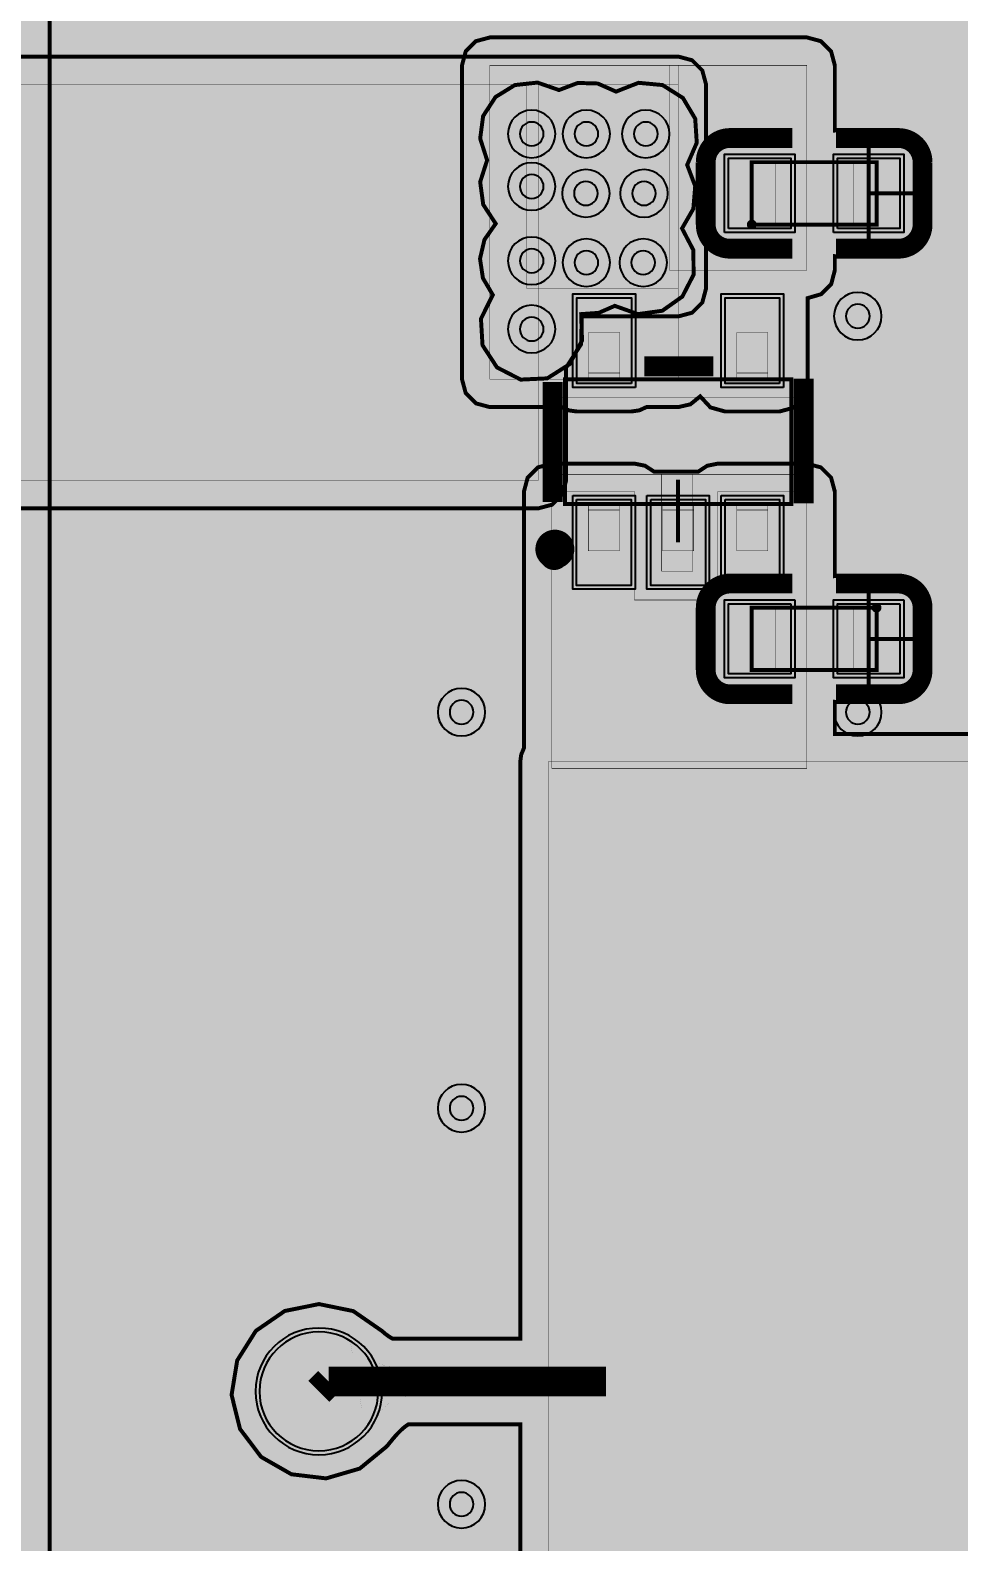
# Model space of a CAD drawing. Header units: millimetres. Extents: x 0 to 100, y -100 to 0.
# Drawn here: x 76.06 to 87.96, y -46.51 to -27.12 of the extents above; entities that cross this region are included whole.
import ezdxf

# ---------------------------------------------------------------- set-up
doc = ezdxf.new("R2010")
doc.units = ezdxf.units.MM
doc.header["$MEASUREMENT"] = 0
for name, color, linetype, true_color in [('Bottom-Layer', 7, 'Continuous', 0x0000ff), ('Component-Marking-Layer', 7, 'Continuous', 0x66ffcc), ('Component-Shape-Layer', 7, 'Continuous', 0x00cccc), ('Document-Layer', 7, 'Continuous', 0xffffff), ('Hole-Layer', 7, 'Continuous', 0x222222), ('Inner1', 7, 'Continuous', 0x999966), ('Inner2', 7, 'Continuous', 0x008000), ('Multi-Layer', 7, 'Continuous', 0xc0c0c0), ('Pin-Floating-Layer', 7, 'Continuous', 0xff99ff), ('Pin-Soldering-Layer', 7, 'Continuous', 0xcc9999), ('Top-Layer', 7, 'Continuous', 0xff0000), ('Top-Paste-Mask-Layer', 7, 'Continuous', 0x808080), ('Top-Silkscreen-Layer', 7, 'Continuous', 0xffcc00), ('Top-Solder-Mask-Layer', 7, 'Continuous', 0x800080)]:
    doc.layers.add(name, color=color, linetype=linetype, true_color=true_color)

msp = doc.modelspace()

# ---------------------------------------------------------------- hatches: boundary and pattern name
at = {"layer": 'Bottom-Layer'}
for points in [[(99.642, -0.358), (99.642, -99.642), (0.358, -99.642), (0.358, -0.358)], [(81.822, -30.048), (81.859, -30.297), (81.986, -30.513), (81.834, -30.818), (81.854, -31.158), (82.04, -31.443), (82.344, -31.599), (82.684, -31.583), (82.971, -31.401), (83.13, -31.099), (83.119, -30.759), (83.344, -30.743), (83.55, -30.653), (83.847, -30.759), (84.159, -30.716), (84.416, -30.534), (84.56, -30.254), (84.558, -29.939), (84.412, -29.66), (84.557, -29.408), (84.581, -29.118), (84.478, -28.845), (84.601, -28.561), (84.581, -28.252), (84.423, -27.986), (84.162, -27.821), (83.854, -27.792), (83.566, -27.905), (83.331, -27.801), (83.075, -27.794), (82.835, -27.885), (82.559, -27.789), (82.269, -27.821), (82.021, -27.974), (81.862, -28.218), (81.824, -28.507), (81.913, -28.785), (81.824, -29.064), (81.863, -29.354), (82.023, -29.599), (81.879, -29.804)]]:
    msp.add_hatch(color=256, dxfattribs=at).paths.add_polyline_path(points)
at = {"layer": 'Component-Marking-Layer'}
for points in [[(85.246, -29.61, 1), (85.366, -29.61, 1)], [(85.246, -29.61, 1), (85.366, -29.61, 1)], [(82.852, -33.794, 1), (82.972, -33.794, 1)], [(82.852, -33.794, 1), (82.972, -33.794, 1)], [(86.846, -34.525, 1), (86.966, -34.525, 1)], [(86.846, -34.525, 1), (86.966, -34.525, 1)]]:
    msp.add_hatch(color=256, dxfattribs=at).paths.add_polyline_path(points)
at = {"layer": 'Inner1'}
for points in [[(99.642, -0.358), (99.642, -99.642), (0.358, -99.642), (0.358, -0.358)], [(81.822, -30.048), (81.859, -30.297), (81.986, -30.513), (81.834, -30.818), (81.854, -31.158), (82.04, -31.443), (82.344, -31.599), (82.684, -31.583), (82.971, -31.401), (83.13, -31.099), (83.119, -30.759), (83.344, -30.743), (83.55, -30.653), (83.847, -30.759), (84.159, -30.716), (84.416, -30.534), (84.56, -30.254), (84.558, -29.939), (84.412, -29.66), (84.557, -29.408), (84.581, -29.118), (84.478, -28.845), (84.601, -28.561), (84.581, -28.252), (84.423, -27.986), (84.162, -27.821), (83.854, -27.792), (83.566, -27.905), (83.331, -27.801), (83.075, -27.794), (82.835, -27.885), (82.559, -27.789), (82.269, -27.821), (82.021, -27.974), (81.862, -28.218), (81.824, -28.507), (81.913, -28.785), (81.824, -29.064), (81.863, -29.354), (82.023, -29.599), (81.879, -29.804)]]:
    msp.add_hatch(color=256, dxfattribs=at).paths.add_polyline_path(points)
at = {"layer": 'Inner2'}
for points in [[(99.642, -0.358), (99.642, -99.642), (0.358, -99.642), (0.358, -0.358)], [(43.725, -54.887), (41.227, -54.887), (41.048, -54.935), (40.917, -55.066), (40.869, -55.245), (40.869, -58.547), (40.917, -58.726), (41.048, -58.857), (41.227, -58.905), (47.743, -58.905), (47.937, -59.099), (47.937, -65.579), (47.929, -65.594), (47.913, -65.616), (47.778, -65.882), (47.774, -66.18), (47.9, -66.449), (48.132, -66.636), (48.422, -66.703), (48.713, -66.636), (48.944, -66.449), (49.071, -66.18), (49.066, -65.882), (48.932, -65.616), (48.916, -65.594), (48.907, -65.579), (48.907, -58.905), (58.039, -58.905), (58.218, -58.857), (58.349, -58.726), (58.397, -58.547), (58.397, -55.245), (58.349, -55.066), (58.218, -54.935), (58.039, -54.887), (45.097, -54.887), (42.776, -52.566), (42.776, -45.192), (55.86, -45.192), (55.86, -45.759), (55.908, -45.938), (56.039, -46.069), (56.218, -46.117), (70.485, -46.117), (70.664, -46.069), (70.795, -45.938), (70.843, -45.759), (70.843, -40.259), (70.843, -33.251), (82.568, -33.251), (82.747, -33.203), (82.878, -33.072), (82.926, -32.893), (82.926, -31.445), (83.118, -31.145), (83.127, -30.789), (84.362, -30.789), (84.541, -30.741), (84.672, -30.61), (84.72, -30.431), (84.72, -27.813), (84.672, -27.634), (84.541, -27.503), (84.362, -27.455), (64.516, -27.455), (64.337, -27.503), (64.206, -27.634), (64.158, -27.813), (64.158, -30.163), (64.117, -30.254), (64.103, -30.353), (64.103, -31.149), (63.839, -30.761), (63.446, -30.504), (62.985, -30.415), (62.525, -30.509), (62.135, -30.771), (61.875, -31.162), (61.784, -31.623), (61.875, -32.084), (62.135, -32.475), (62.525, -32.737), (62.985, -32.831), (63.446, -32.743), (63.839, -32.485), (64.103, -32.097), (64.103, -39.901), (56.218, -39.901), (56.039, -39.949), (55.908, -40.08), (55.86, -40.259), (55.86, -41.417), (45.189, -41.417), (45.189, -33.655), (45.141, -33.476), (45.01, -33.345), (44.831, -33.297), (40.016, -33.297), (40.056, -33.206), (40.07, -33.108), (40.07, -31.408), (40.022, -31.229), (39.891, -31.098), (39.712, -31.05), (38.012, -31.05), (37.833, -31.098), (37.702, -31.229), (37.654, -31.408), (37.654, -33.108), (37.668, -33.206), (37.708, -33.297), (37.697, -33.297), (37.518, -33.345), (37.387, -33.476), (37.339, -33.655), (37.339, -34.145), (37.037, -33.824), (36.639, -33.632), (36.199, -33.596), (35.776, -33.72), (35.425, -33.988), (35.194, -34.364), (35.114, -34.798), (35.194, -35.232), (35.425, -35.608), (35.776, -35.876), (36.199, -36), (36.639, -35.964), (37.037, -35.772), (37.339, -35.451), (37.339, -43.619), (37.387, -43.798), (37.518, -43.929), (37.697, -43.977), (40.902, -43.977), (40.902, -44.834), (40.95, -45.013), (41.081, -45.144), (41.26, -45.192), (41.806, -45.192), (41.806, -52.767), (41.843, -52.953), (41.948, -53.11)], [(64.516, -32.893), (64.516, -27.813), (82.568, -27.813), (82.568, -32.893)], [(82.423, -30.431), (82.423, -27.813), (84.362, -27.813), (84.362, -30.431)]]:
    msp.add_hatch(color=256, dxfattribs=at).paths.add_polyline_path(points)
at = {"layer": 'Pin-Floating-Layer'}
for points in [[(83.213, -31.509), (83.613, -31.509), (83.613, -31.604), (83.213, -31.604)], [(83.213, -31.509), (83.613, -31.509), (83.613, -31.604), (83.213, -31.604)], [(85.113, -31.509), (85.513, -31.509), (85.513, -31.604), (85.113, -31.604)], [(85.113, -31.509), (85.513, -31.509), (85.513, -31.604), (85.113, -31.604)], [(83.211, -33.184), (83.611, -33.184), (83.611, -33.279), (83.211, -33.279)], [(83.211, -33.184), (83.611, -33.184), (83.611, -33.279), (83.211, -33.279)], [(84.161, -33.184), (84.561, -33.184), (84.561, -33.279), (84.161, -33.279)], [(84.161, -33.184), (84.561, -33.184), (84.561, -33.279), (84.161, -33.279)], [(85.113, -33.184), (85.513, -33.184), (85.513, -33.279), (85.113, -33.279)], [(85.113, -33.184), (85.513, -33.184), (85.513, -33.279), (85.113, -33.279)]]:
    msp.add_hatch(color=256, dxfattribs=at).paths.add_polyline_path(points)
at = {"layer": 'Pin-Soldering-Layer'}
for points in [[(85.306, -29.61), (85.306, -28.81), (85.606, -28.81), (85.606, -29.61)], [(85.306, -29.61), (85.306, -28.81), (85.606, -28.81), (85.606, -29.61)], [(86.906, -29.61), (86.606, -29.61), (86.606, -28.81), (86.906, -28.81)], [(86.906, -29.61), (86.606, -29.61), (86.606, -28.81), (86.906, -28.81)], [(83.213, -30.994), (83.613, -30.994), (83.613, -31.519), (83.213, -31.519)], [(83.213, -30.994), (83.613, -30.994), (83.613, -31.519), (83.213, -31.519)], [(85.113, -30.994), (85.513, -30.994), (85.513, -31.519), (85.113, -31.519)], [(85.113, -30.994), (85.513, -30.994), (85.513, -31.519), (85.113, -31.519)], [(83.211, -33.269), (83.611, -33.269), (83.611, -33.794), (83.211, -33.794)], [(83.211, -33.269), (83.611, -33.269), (83.611, -33.794), (83.211, -33.794)], [(84.161, -33.269), (84.561, -33.269), (84.561, -33.794), (84.161, -33.794)], [(84.161, -33.269), (84.561, -33.269), (84.561, -33.794), (84.161, -33.794)], [(85.113, -33.269), (85.513, -33.269), (85.513, -33.794), (85.113, -33.794)], [(85.113, -33.269), (85.513, -33.269), (85.513, -33.794), (85.113, -33.794)], [(85.306, -34.525), (85.606, -34.525), (85.606, -35.325), (85.306, -35.325)], [(85.306, -34.525), (85.606, -34.525), (85.606, -35.325), (85.306, -35.325)], [(86.906, -34.525), (86.906, -35.325), (86.606, -35.325), (86.606, -34.525)], [(86.906, -34.525), (86.906, -35.325), (86.606, -35.325), (86.606, -34.525)]]:
    msp.add_hatch(color=256, dxfattribs=at).paths.add_polyline_path(points)
at = {"layer": 'Top-Layer'}
for points in [[(99.642, -0.358), (99.642, -99.642), (0.358, -99.642), (0.358, -0.358)], [(86.371, -27.568), (86.323, -27.389), (86.192, -27.258), (86.013, -27.21), (81.949, -27.21), (81.77, -27.258), (81.639, -27.389), (81.591, -27.568), (81.591, -31.594), (81.639, -31.773), (81.77, -31.904), (81.949, -31.952), (82.871, -31.952), (82.963, -31.994), (83.063, -32.008), (83.763, -32.008), (83.863, -31.994), (83.955, -31.952), (84.362, -31.952), (84.519, -31.916), (84.645, -31.814), (84.777, -31.956), (84.963, -32.008), (85.663, -32.008), (85.842, -31.96), (85.973, -31.829), (86.021, -31.65), (86.021, -30.554), (86.197, -30.503), (86.325, -30.373), (86.371, -30.196), (86.371, -30.016), (86.389, -30.018), (86.406, -30.018), (87.206, -30.018), (87.385, -29.97), (87.516, -29.839), (87.564, -29.66), (87.564, -28.76), (87.516, -28.581), (87.385, -28.45), (87.206, -28.402), (86.406, -28.402), (86.389, -28.402), (86.371, -28.404)], [(84.362, -27.568), (84.362, -31.594), (81.949, -31.594), (81.949, -27.568)], [(86.013, -27.568), (86.013, -30.196), (84.251, -30.196), (84.251, -27.568)], [(85.006, -29.66), (85.006, -28.76), (85.806, -28.76), (85.806, -29.66)], [(86.406, -29.66), (86.406, -28.76), (87.206, -28.76), (87.206, -29.66)], [(83.763, -31.65), (83.063, -31.65), (83.063, -30.55), (83.763, -30.55)], [(85.663, -31.65), (84.963, -31.65), (84.963, -30.55), (85.663, -30.55)], [(85.961, -31.824), (85.961, -32.814), (82.743, -32.814), (82.743, -31.824)], [(84.551, -32.814), (84.551, -34.056), (84.151, -34.056), (84.151, -32.814)], [(82.743, -33.035), (83.803, -33.035), (83.803, -34.426), (84.87, -34.426), (84.87, -33.035), (86.013, -33.035), (86.013, -36.585), (82.743, -36.585)], [(83.061, -33.138), (83.761, -33.138), (83.761, -34.238), (83.061, -34.238)], [(84.011, -33.138), (84.711, -33.138), (84.711, -34.238), (84.011, -34.238)], [(84.963, -33.138), (85.663, -33.138), (85.663, -34.238), (84.963, -34.238)], [(85.806, -34.475), (85.806, -35.375), (85.006, -35.375), (85.006, -34.475)], [(87.206, -34.475), (87.206, -35.375), (86.406, -35.375), (86.406, -34.475)], [(89.808, -36.502), (89.808, -47.17), (82.696, -47.17), (82.696, -36.502)], [(78.994, -44.577, 1), (80.518, -44.577, 1)]]:
    msp.add_hatch(color=256, dxfattribs=at).paths.add_polyline_path(points)
at = {"layer": 'Top-Paste-Mask-Layer'}
for points in [[(85.006, -29.66), (85.006, -28.76), (85.806, -28.76), (85.806, -29.66)], [(86.406, -29.66), (86.406, -28.76), (87.206, -28.76), (87.206, -29.66)], [(83.763, -31.65), (83.063, -31.65), (83.063, -30.55), (83.763, -30.55)], [(85.663, -31.65), (84.963, -31.65), (84.963, -30.55), (85.663, -30.55)], [(83.061, -33.138), (83.761, -33.138), (83.761, -34.238), (83.061, -34.238)], [(84.011, -33.138), (84.711, -33.138), (84.711, -34.238), (84.011, -34.238)], [(84.963, -33.138), (85.663, -33.138), (85.663, -34.238), (84.963, -34.238)], [(85.806, -34.475), (85.806, -35.375), (85.006, -35.375), (85.006, -34.475)], [(87.206, -34.475), (87.206, -35.375), (86.406, -35.375), (86.406, -34.475)], [(78.994, -44.577, 1), (80.518, -44.577, 1)]]:
    msp.add_hatch(color=256, dxfattribs=at).paths.add_polyline_path(points)
at = {"layer": 'Top-Solder-Mask-Layer'}
for points in [[(84.955, -29.711), (84.955, -28.709), (85.857, -28.709), (85.857, -29.711)], [(86.355, -29.711), (86.355, -28.709), (87.257, -28.709), (87.257, -29.711)], [(83.814, -31.701), (83.012, -31.701), (83.012, -30.499), (83.814, -30.499)], [(85.714, -31.701), (84.912, -31.701), (84.912, -30.499), (85.714, -30.499)], [(83.01, -33.087), (83.812, -33.087), (83.812, -34.289), (83.01, -34.289)], [(83.96, -33.087), (84.762, -33.087), (84.762, -34.289), (83.96, -34.289)], [(84.912, -33.087), (85.714, -33.087), (85.714, -34.289), (84.912, -34.289)], [(85.857, -34.424), (85.857, -35.426), (84.955, -35.426), (84.955, -34.424)], [(87.257, -34.424), (87.257, -35.426), (86.355, -35.426), (86.355, -34.424)], [(78.943, -44.577, 1), (80.569, -44.577, 1)]]:
    msp.add_hatch(color=256, dxfattribs=at).paths.add_polyline_path(points)

# ---------------------------------------------------------------- linework, layer by layer
at = {"layer": 'Bottom-Layer', "const_width": 0.0508}
msp.add_lwpolyline([(81.822, -30.048), (81.859, -30.297), (81.986, -30.513), (81.834, -30.818), (81.854, -31.158), (82.04, -31.443), (82.344, -31.599), (82.684, -31.583), (82.971, -31.401), (83.13, -31.099), (83.119, -30.759), (83.344, -30.743), (83.55, -30.653), (83.847, -30.759), (84.159, -30.716), (84.416, -30.534), (84.56, -30.254), (84.558, -29.939), (84.412, -29.66), (84.557, -29.408), (84.581, -29.118), (84.478, -28.845), (84.601, -28.561), (84.581, -28.252), (84.423, -27.986), (84.162, -27.821), (83.854, -27.792), (83.566, -27.905), (83.331, -27.801), (83.075, -27.794), (82.835, -27.885), (82.559, -27.789), (82.269, -27.821), (82.021, -27.974), (81.862, -28.218), (81.824, -28.507), (81.913, -28.785), (81.824, -29.064), (81.863, -29.354), (82.023, -29.599), (81.879, -29.804)], close=True, dxfattribs=at)
at = {"layer": 'Component-Marking-Layer', "const_width": 0.00508}
for points in [[(85.246, -29.61, 1), (85.366, -29.61, 1)], [(85.246, -29.61, 1), (85.366, -29.61, 1)], [(82.852, -33.794, 1), (82.972, -33.794, 1)], [(82.852, -33.794, 1), (82.972, -33.794, 1)], [(86.846, -34.525, 1), (86.966, -34.525, 1)], [(86.846, -34.525, 1), (86.966, -34.525, 1)]]:
    msp.add_lwpolyline(points, format="xyb", close=True, dxfattribs=at)
at = {"layer": 'Component-Shape-Layer', "const_width": 0.0508}
for points in [[(85.306, -29.61), (85.306, -28.81), (86.906, -28.81), (86.906, -29.61)], [(85.306, -29.61), (85.306, -28.81), (86.906, -28.81), (86.906, -29.61)], [(82.912, -33.194), (82.912, -31.594), (85.812, -31.594), (85.812, -33.194)], [(82.912, -33.194), (82.912, -31.594), (85.812, -31.594), (85.812, -33.194)], [(86.906, -34.525), (86.906, -35.325), (85.306, -35.325), (85.306, -34.525)], [(86.906, -34.525), (86.906, -35.325), (85.306, -35.325), (85.306, -34.525)]]:
    msp.add_lwpolyline(points, close=True, dxfattribs=at)
at = {"layer": 'Document-Layer', "const_width": 0.25}
msp.add_lwpolyline([(82.657, -33.774, 1), (82.907, -33.774, 1)], format="xyb", close=True, dxfattribs=at)
msp.add_lwpolyline([(82.657, -33.774, 1), (82.907, -33.774, 1)], format="xyb", close=True, dxfattribs=at)
at = {"layer": 'Hole-Layer'}
for points in [[(82.332, -28.448, 1), (82.637, -28.448, 1)], [(83.033, -28.448, 1), (83.338, -28.448, 1)], [(83.795, -28.448, 1), (84.1, -28.448, 1)], [(82.332, -29.122, 1), (82.637, -29.122, 1)], [(83.027, -29.21, 1), (83.332, -29.21, 1)], [(83.772, -29.21, 1), (84.077, -29.21, 1)], [(82.332, -30.075, 1), (82.637, -30.075, 1)], [(83.033, -30.099, 1), (83.338, -30.099, 1)], [(83.762, -30.099, 1), (84.067, -30.099, 1)], [(86.513, -30.785, 1), (86.818, -30.785, 1)], [(82.332, -30.951, 1), (82.637, -30.951, 1)], [(81.433, -35.865, 1), (81.738, -35.865, 1)], [(86.513, -35.865, 1), (86.818, -35.865, 1)], [(81.433, -40.945, 1), (81.738, -40.945, 1)], [(81.433, -46.025, 1), (81.738, -46.025, 1)]]:
    msp.add_lwpolyline(points, format="xyb", close=True, dxfattribs=at)
at = {"layer": 'Inner1', "const_width": 0.0508}
msp.add_lwpolyline([(81.822, -30.048), (81.859, -30.297), (81.986, -30.513), (81.834, -30.818), (81.854, -31.158), (82.04, -31.443), (82.344, -31.599), (82.684, -31.583), (82.971, -31.401), (83.13, -31.099), (83.119, -30.759), (83.344, -30.743), (83.55, -30.653), (83.847, -30.759), (84.159, -30.716), (84.416, -30.534), (84.56, -30.254), (84.558, -29.939), (84.412, -29.66), (84.557, -29.408), (84.581, -29.118), (84.478, -28.845), (84.601, -28.561), (84.581, -28.252), (84.423, -27.986), (84.162, -27.821), (83.854, -27.792), (83.566, -27.905), (83.331, -27.801), (83.075, -27.794), (82.835, -27.885), (82.559, -27.789), (82.269, -27.821), (82.021, -27.974), (81.862, -28.218), (81.824, -28.507), (81.913, -28.785), (81.824, -29.064), (81.863, -29.354), (82.023, -29.599), (81.879, -29.804)], close=True, dxfattribs=at)
at = {"layer": 'Inner2', "const_width": 0.0508}
msp.add_lwpolyline([(56.218, -46.117), (70.485, -46.117), (70.664, -46.069), (70.795, -45.938), (70.843, -45.759), (70.843, -40.259), (70.843, -33.251), (82.568, -33.251), (82.747, -33.203), (82.878, -33.072), (82.926, -32.893), (82.926, -31.445), (83.118, -31.145), (83.127, -30.789), (84.362, -30.789), (84.541, -30.741), (84.672, -30.61), (84.72, -30.431), (84.72, -27.813), (84.672, -27.634), (84.541, -27.503), (84.362, -27.455), (64.516, -27.455)], dxfattribs=at)
at = {"layer": 'Inner2', "const_width": 0.00508}
for points in [[(64.516, -32.893), (64.516, -27.813), (82.568, -27.813), (82.568, -32.893)], [(82.423, -30.431), (82.423, -27.813), (84.362, -27.813), (84.362, -30.431)]]:
    msp.add_lwpolyline(points, close=True, dxfattribs=at)
at = {"layer": 'Multi-Layer'}
for points in [[(82.179, -28.448, 1), (82.789, -28.448), (82.789, -28.448, 1), (82.179, -28.448)], [(82.88, -28.448, 1), (83.49, -28.448), (83.49, -28.448, 1), (82.88, -28.448)], [(83.642, -28.448, 1), (84.252, -28.448), (84.252, -28.448, 1), (83.642, -28.448)], [(82.179, -29.122, 1), (82.789, -29.122), (82.789, -29.122, 1), (82.179, -29.122)], [(82.875, -29.21, 1), (83.485, -29.21), (83.485, -29.21, 1), (82.875, -29.21)], [(83.619, -29.21, 1), (84.23, -29.21), (84.23, -29.21, 1), (83.619, -29.21)], [(82.179, -30.075, 1), (82.789, -30.075), (82.789, -30.075, 1), (82.179, -30.075)], [(82.88, -30.099, 1), (83.49, -30.099), (83.49, -30.099, 1), (82.88, -30.099)], [(83.61, -30.099, 1), (84.22, -30.099), (84.22, -30.099, 1), (83.61, -30.099)], [(86.36, -30.785, 1), (86.97, -30.785), (86.97, -30.785, 1), (86.36, -30.785)], [(82.179, -30.951, 1), (82.789, -30.951), (82.789, -30.951, 1), (82.179, -30.951)], [(81.28, -35.865, 1), (81.89, -35.865), (81.89, -35.865, 1), (81.28, -35.865)], [(86.36, -35.865, 1), (86.97, -35.865), (86.97, -35.865, 1), (86.36, -35.865)], [(81.28, -40.945, 1), (81.89, -40.945), (81.89, -40.945, 1), (81.28, -40.945)], [(81.28, -46.025, 1), (81.89, -46.025), (81.89, -46.025, 1), (81.28, -46.025)]]:
    msp.add_lwpolyline(points, format="xyb", dxfattribs=at)
at = {"layer": 'Pin-Floating-Layer', "const_width": 0.00508}
for points in [[(83.213, -31.509), (83.613, -31.509), (83.613, -31.604), (83.213, -31.604)], [(83.213, -31.509), (83.613, -31.509), (83.613, -31.604), (83.213, -31.604)], [(85.113, -31.509), (85.513, -31.509), (85.513, -31.604), (85.113, -31.604)], [(85.113, -31.509), (85.513, -31.509), (85.513, -31.604), (85.113, -31.604)], [(83.211, -33.184), (83.611, -33.184), (83.611, -33.279), (83.211, -33.279)], [(83.211, -33.184), (83.611, -33.184), (83.611, -33.279), (83.211, -33.279)], [(84.161, -33.184), (84.561, -33.184), (84.561, -33.279), (84.161, -33.279)], [(84.161, -33.184), (84.561, -33.184), (84.561, -33.279), (84.161, -33.279)], [(85.113, -33.184), (85.513, -33.184), (85.513, -33.279), (85.113, -33.279)], [(85.113, -33.184), (85.513, -33.184), (85.513, -33.279), (85.113, -33.279)]]:
    msp.add_lwpolyline(points, close=True, dxfattribs=at)
at = {"layer": 'Pin-Soldering-Layer', "const_width": 0.00508}
for points in [[(85.306, -29.61), (85.306, -28.81), (85.606, -28.81), (85.606, -29.61)], [(85.306, -29.61), (85.306, -28.81), (85.606, -28.81), (85.606, -29.61)], [(86.906, -29.61), (86.606, -29.61), (86.606, -28.81), (86.906, -28.81)], [(86.906, -29.61), (86.606, -29.61), (86.606, -28.81), (86.906, -28.81)], [(83.213, -30.994), (83.613, -30.994), (83.613, -31.519), (83.213, -31.519)], [(83.213, -30.994), (83.613, -30.994), (83.613, -31.519), (83.213, -31.519)], [(85.113, -30.994), (85.513, -30.994), (85.513, -31.519), (85.113, -31.519)], [(85.113, -30.994), (85.513, -30.994), (85.513, -31.519), (85.113, -31.519)], [(83.211, -33.269), (83.611, -33.269), (83.611, -33.794), (83.211, -33.794)], [(83.211, -33.269), (83.611, -33.269), (83.611, -33.794), (83.211, -33.794)], [(84.161, -33.269), (84.561, -33.269), (84.561, -33.794), (84.161, -33.794)], [(84.161, -33.269), (84.561, -33.269), (84.561, -33.794), (84.161, -33.794)], [(85.113, -33.269), (85.513, -33.269), (85.513, -33.794), (85.113, -33.794)], [(85.113, -33.269), (85.513, -33.269), (85.513, -33.794), (85.113, -33.794)], [(85.306, -34.525), (85.606, -34.525), (85.606, -35.325), (85.306, -35.325)], [(85.306, -34.525), (85.606, -34.525), (85.606, -35.325), (85.306, -35.325)], [(86.906, -34.525), (86.906, -35.325), (86.606, -35.325), (86.606, -34.525)], [(86.906, -34.525), (86.906, -35.325), (86.606, -35.325), (86.606, -34.525)]]:
    msp.add_lwpolyline(points, close=True, dxfattribs=at)
at = {"layer": 'Top-Layer'}
for points, const_width in [([(89.835, -47.902), (76.217, -47.902), (76.433, -47.622), (76.475, -47.27), (76.329, -46.947), (76.313, -46.925), (76.304, -46.91), (76.304, -21.911)], 0.0508), ([(86.806, -29.21), (86.806, -28.504)], 0.0508), ([(86.806, -29.21), (87.463, -29.21)], 0.0508), ([(86.806, -29.21), (86.806, -29.917)], 0.0508), ([(89.808, -36.144), (86.371, -36.144), (86.371, -35.732), (86.389, -35.733), (86.406, -35.733), (87.206, -35.733), (87.385, -35.685), (87.516, -35.554), (87.564, -35.375), (87.564, -34.475), (87.516, -34.296), (87.385, -34.165), (87.206, -34.117), (86.406, -34.117), (86.389, -34.117), (86.371, -34.119), (86.371, -33.035), (86.323, -32.856), (86.192, -32.725), (86.013, -32.677), (84.87, -32.677), (84.735, -32.704), (84.62, -32.78), (84.054, -32.78), (83.938, -32.704), (83.803, -32.677), (82.743, -32.677), (82.564, -32.725), (82.433, -32.856), (82.385, -33.035), (82.385, -36.325), (82.35, -36.41), (82.338, -36.502), (82.338, -43.901), (80.708, -43.901), (80.703, -43.901), (80.697, -43.899), (80.654, -43.873), (80.608, -43.839), (80.565, -43.802), (80.197, -43.547), (79.757, -43.457), (79.318, -43.546), (78.948, -43.801), (78.709, -44.18), (78.637, -44.623), (78.745, -45.059), (79.015, -45.417), (79.404, -45.64), (79.849, -45.693), (80.28, -45.567), (80.626, -45.283), (80.711, -45.179), (80.76, -45.123), (80.812, -45.071), (80.861, -45.029), (80.905, -44.999), (82.338, -44.999), (82.338, -47.17)], 0.0508), ([(84.361, -33.688), (84.361, -32.881)], 0.0508), ([(86.806, -34.925), (86.806, -34.219)], 0.0508), ([(86.806, -34.925), (87.463, -34.925)], 0.0508), ([(86.806, -34.925), (86.806, -35.632)], 0.0508), ([(79.883, -44.45), (79.756, -44.577)], 0.381), ([(83.439, -44.45), (79.883, -44.45)], 0.381)]:
    msp.add_lwpolyline(points, dxfattribs=dict(at, const_width=const_width))
for points, const_width in [([(86.371, -27.568), (86.323, -27.389), (86.192, -27.258), (86.013, -27.21), (81.949, -27.21), (81.77, -27.258), (81.639, -27.389), (81.591, -27.568), (81.591, -31.594), (81.639, -31.773), (81.77, -31.904), (81.949, -31.952), (82.871, -31.952), (82.963, -31.994), (83.063, -32.008), (83.763, -32.008), (83.863, -31.994), (83.955, -31.952), (84.362, -31.952), (84.519, -31.916), (84.645, -31.814), (84.777, -31.956), (84.963, -32.008), (85.663, -32.008), (85.842, -31.96), (85.973, -31.829), (86.021, -31.65), (86.021, -30.554), (86.197, -30.503), (86.325, -30.373), (86.371, -30.196), (86.371, -30.016), (86.389, -30.018), (86.406, -30.018), (87.206, -30.018), (87.385, -29.97), (87.516, -29.839), (87.564, -29.66), (87.564, -28.76), (87.516, -28.581), (87.385, -28.45), (87.206, -28.402), (86.406, -28.402), (86.389, -28.402), (86.371, -28.404)], 0.0508), ([(84.362, -27.568), (84.362, -31.594), (81.949, -31.594), (81.949, -27.568)], 0.00508), ([(86.013, -27.568), (86.013, -30.196), (84.251, -30.196), (84.251, -27.568)], 0.00508), ([(85.961, -31.824), (85.961, -32.814), (82.743, -32.814), (82.743, -31.824)], 0.00508), ([(84.551, -32.814), (84.551, -34.056), (84.151, -34.056), (84.151, -32.814)], 0.00508), ([(82.743, -33.035), (83.803, -33.035), (83.803, -34.426), (84.87, -34.426), (84.87, -33.035), (86.013, -33.035), (86.013, -36.585), (82.743, -36.585)], 0.00508), ([(89.808, -36.502), (89.808, -47.17), (82.696, -47.17), (82.696, -36.502)], 0.00508), ([(80.691, -44.26), (80.882, -44.641), (80.842, -44.644), (80.801, -44.654), (80.761, -44.67), (80.72, -44.691), (80.642, -44.744), (80.567, -44.809), (80.498, -44.879), (80.438, -44.947), (80.348, -45.057), (80.158, -43.93), (80.203, -43.963), (80.256, -44.009), (80.385, -44.119), (80.457, -44.173), (80.533, -44.217), (80.572, -44.235), (80.611, -44.248), (80.651, -44.257)], 0.000254)]:
    msp.add_lwpolyline(points, close=True, dxfattribs=dict(at, const_width=const_width))
for points in [[(85.006, -29.66), (85.006, -28.76), (85.806, -28.76), (85.806, -29.66)], [(86.406, -29.66), (86.406, -28.76), (87.206, -28.76), (87.206, -29.66)], [(83.763, -31.65), (83.063, -31.65), (83.063, -30.55), (83.763, -30.55)], [(85.663, -31.65), (84.963, -31.65), (84.963, -30.55), (85.663, -30.55)], [(83.061, -33.138), (83.761, -33.138), (83.761, -34.238), (83.061, -34.238)], [(84.011, -33.138), (84.711, -33.138), (84.711, -34.238), (84.011, -34.238)], [(84.963, -33.138), (85.663, -33.138), (85.663, -34.238), (84.963, -34.238)], [(85.806, -34.475), (85.806, -35.375), (85.006, -35.375), (85.006, -34.475)], [(87.206, -34.475), (87.206, -35.375), (86.406, -35.375), (86.406, -34.475)]]:
    msp.add_lwpolyline(points, close=True, dxfattribs=at)
msp.add_lwpolyline([(78.994, -44.577, 1), (80.518, -44.577, 1)], format="xyb", close=True, dxfattribs=at)
at = {"layer": 'Top-Paste-Mask-Layer'}
for points in [[(85.006, -29.66), (85.006, -28.76), (85.806, -28.76), (85.806, -29.66)], [(86.406, -29.66), (86.406, -28.76), (87.206, -28.76), (87.206, -29.66)], [(83.763, -31.65), (83.063, -31.65), (83.063, -30.55), (83.763, -30.55)], [(85.663, -31.65), (84.963, -31.65), (84.963, -30.55), (85.663, -30.55)], [(83.061, -33.138), (83.761, -33.138), (83.761, -34.238), (83.061, -34.238)], [(84.011, -33.138), (84.711, -33.138), (84.711, -34.238), (84.011, -34.238)], [(84.963, -33.138), (85.663, -33.138), (85.663, -34.238), (84.963, -34.238)], [(85.806, -34.475), (85.806, -35.375), (85.006, -35.375), (85.006, -34.475)], [(87.206, -34.475), (87.206, -35.375), (86.406, -35.375), (86.406, -34.475)]]:
    msp.add_lwpolyline(points, close=True, dxfattribs=at)
msp.add_lwpolyline([(78.994, -44.577, 1), (80.518, -44.577, 1)], format="xyb", close=True, dxfattribs=at)
at = {"layer": 'Top-Silkscreen-Layer', "const_width": 0.254}
for points in [[(84.716, -28.81, -0.414), (85.026, -28.5)], [(84.716, -28.81, -0.414), (85.026, -28.5)], [(87.186, -28.5, -0.414), (87.496, -28.81)], [(87.186, -28.5, -0.414), (87.496, -28.81)], [(85.026, -29.92, -0.414), (84.716, -29.61)], [(85.026, -29.92, -0.414), (84.716, -29.61)], [(87.496, -29.61, -0.414), (87.186, -29.92)], [(87.496, -29.61, -0.414), (87.186, -29.92)], [(84.716, -34.525, -0.414), (85.026, -34.215)], [(84.716, -34.525, -0.414), (85.026, -34.215)], [(87.186, -34.215, -0.414), (87.496, -34.525)], [(87.186, -34.215, -0.414), (87.496, -34.525)], [(85.026, -35.635, -0.414), (84.716, -35.325)], [(85.026, -35.635, -0.414), (84.716, -35.325)], [(87.496, -35.325, -0.414), (87.186, -35.635)], [(87.496, -35.325, -0.414), (87.186, -35.635)]]:
    msp.add_lwpolyline(points, format="xyb", dxfattribs=at)
for points in [[(85.826, -28.5), (85.026, -28.5)], [(85.826, -28.5), (85.026, -28.5)], [(86.386, -28.5), (87.186, -28.5)], [(86.386, -28.5), (87.186, -28.5)], [(84.716, -29.61), (84.716, -28.81)], [(84.716, -29.61), (84.716, -28.81)], [(87.496, -28.81), (87.496, -29.61)], [(87.496, -28.81), (87.496, -29.61)], [(85.826, -29.92), (85.026, -29.92)], [(85.826, -29.92), (85.026, -29.92)], [(86.386, -29.92), (87.186, -29.92)], [(86.386, -29.92), (87.186, -29.92)], [(83.929, -31.428), (84.813, -31.428)], [(83.929, -31.428), (84.813, -31.428)], [(82.753, -31.628), (82.753, -33.168)], [(82.753, -31.628), (82.753, -33.168)], [(85.971, -31.588), (85.971, -33.188)], [(85.971, -31.588), (85.971, -33.188)], [(85.826, -34.215), (85.026, -34.215)], [(85.826, -34.215), (85.026, -34.215)], [(86.386, -34.215), (87.186, -34.215)], [(86.386, -34.215), (87.186, -34.215)], [(84.716, -35.325), (84.716, -34.525)], [(84.716, -35.325), (84.716, -34.525)], [(87.496, -34.525), (87.496, -35.325)], [(87.496, -34.525), (87.496, -35.325)], [(85.826, -35.635), (85.026, -35.635)], [(85.826, -35.635), (85.026, -35.635)], [(86.386, -35.635), (87.186, -35.635)], [(86.386, -35.635), (87.186, -35.635)]]:
    msp.add_lwpolyline(points, dxfattribs=at)
msp.add_lwpolyline([(82.709, -33.85, 1), (82.837, -33.85, 1)], format="xyb", close=True, dxfattribs=at)
msp.add_lwpolyline([(82.709, -33.85, 1), (82.837, -33.85, 1)], format="xyb", close=True, dxfattribs=at)
at = {"layer": 'Top-Solder-Mask-Layer'}
for points in [[(84.955, -29.711), (84.955, -28.709), (85.857, -28.709), (85.857, -29.711)], [(86.355, -29.711), (86.355, -28.709), (87.257, -28.709), (87.257, -29.711)], [(83.814, -31.701), (83.012, -31.701), (83.012, -30.499), (83.814, -30.499)], [(85.714, -31.701), (84.912, -31.701), (84.912, -30.499), (85.714, -30.499)], [(83.01, -33.087), (83.812, -33.087), (83.812, -34.289), (83.01, -34.289)], [(83.96, -33.087), (84.762, -33.087), (84.762, -34.289), (83.96, -34.289)], [(84.912, -33.087), (85.714, -33.087), (85.714, -34.289), (84.912, -34.289)], [(85.857, -34.424), (85.857, -35.426), (84.955, -35.426), (84.955, -34.424)], [(87.257, -34.424), (87.257, -35.426), (86.355, -35.426), (86.355, -34.424)]]:
    msp.add_lwpolyline(points, close=True, dxfattribs=at)
msp.add_lwpolyline([(78.943, -44.577, 1), (80.569, -44.577), (80.569, -44.577, 1), (78.943, -44.577)], format="xyb", dxfattribs=at)

doc.saveas('drawing.dxf')
